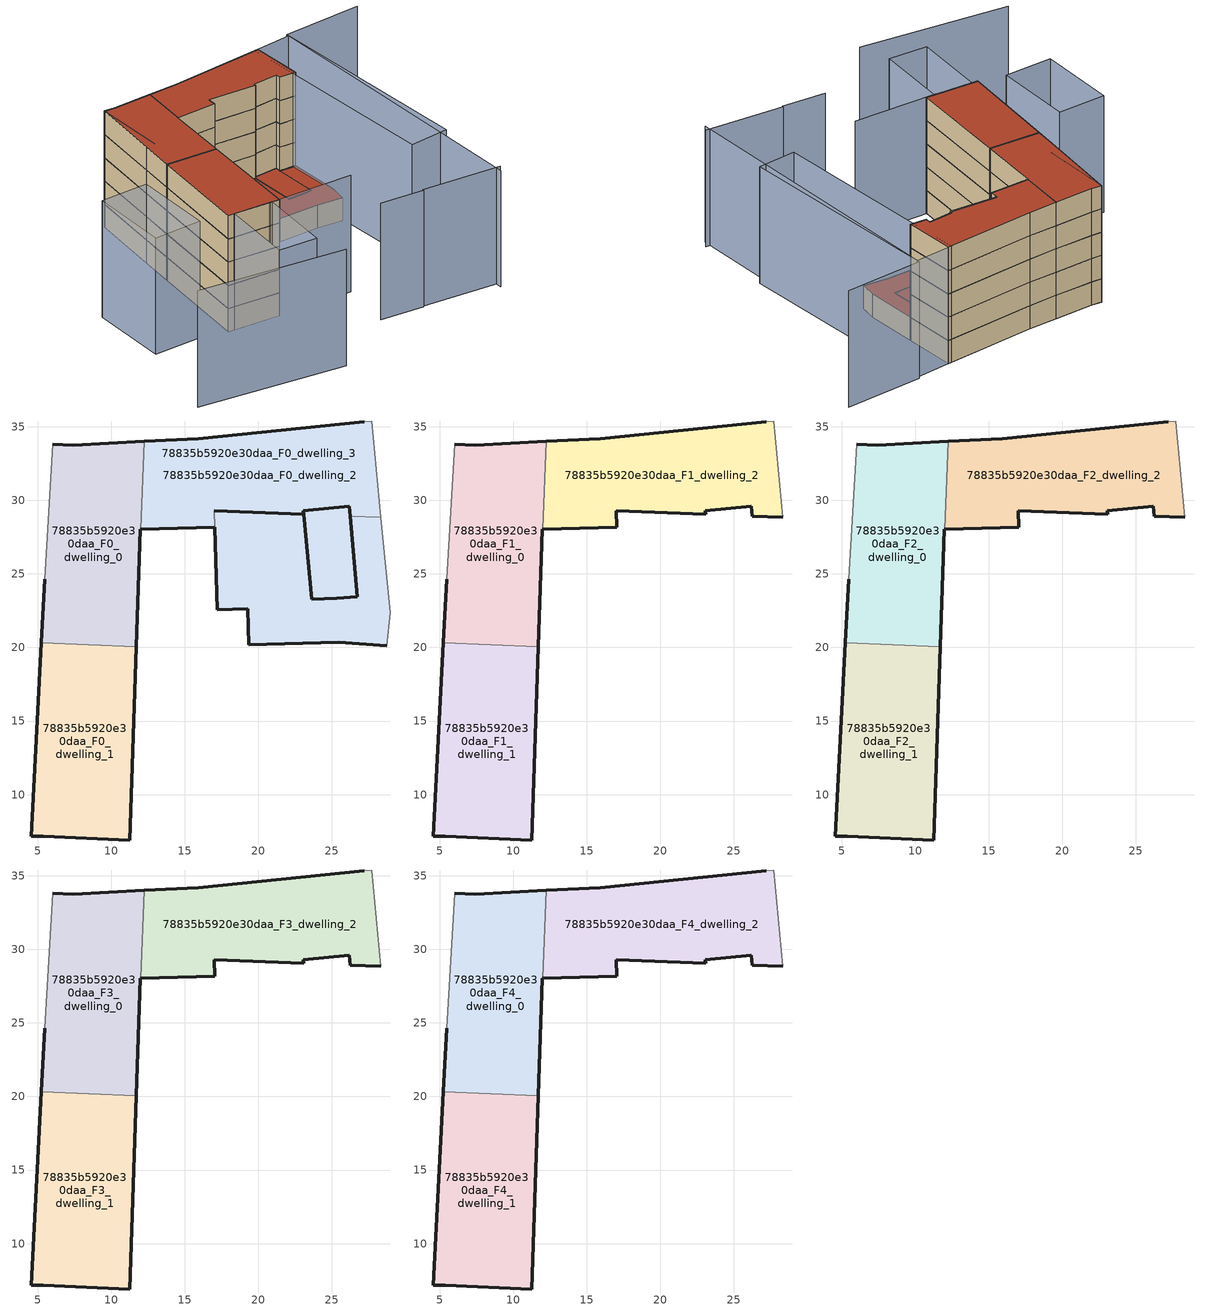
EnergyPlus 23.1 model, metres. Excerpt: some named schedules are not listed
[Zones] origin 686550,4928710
78835b5920e30daa_F0_dwelling_0
 floor ground (EU_floor_Construction): 11.71,20.06 11.97,28.03 12,28.04 12.24,34 7.41,33.75 6.03,33.81 5.48,24.65 5.26,20.32 z0
 wall outside (EU_wall_Construction): 6.03,33.81 7.41,33.75 12.24,34 / 12,28.04 11.97,28.03 11.71,20.06 / 5.26,20.32 5.48,24.65 z0:3
 wall adiabatic (EU_wall_Construction): 5.48,24.65 6.03,33.81 z0:3
 wall to 78835b5920e30daa_F0_dwelling_2 (EU_wall_Construction): 12.24,34 12,28.04 z0:3
 wall to 78835b5920e30daa_F0_dwelling_1 (EU_wall_Construction): 11.71,20.06 5.26,20.32 z0:3
78835b5920e30daa_F0_dwelling_1
 floor ground (EU_floor_Construction): 11.27,6.92 11.71,20.06 5.26,20.32 4.58,7.18 5.37,7.16 z0
 wall outside (EU_wall_Construction): 11.71,20.06 11.27,6.92 5.37,7.16 4.58,7.18 5.26,20.32 z0:3
78835b5920e30daa_F0_dwelling_2
 floor ground (EU_floor_Construction): 28.33,28.84 27.7,35.39 27.19,35.34 15.91,34.19 12.24,34 12,28.04 17.04,28.18 17.01,29.29 23.08,29.05 23.05,29.29 26.18,29.58 26.24,28.92 z0; 28.73,20.12 28.95,22.37 28.33,28.84 26.24,28.92 26.73,23.46 25.34,23.34 23.62,23.26 23.08,29.05 17.01,29.29 17.04,28.18 17.21,22.57 19.29,22.63 19.36,20.17 25.45,20.36 z0; 26.73,23.46 26.24,28.92 26.18,29.58 23.05,29.29 23.08,29.05 23.62,23.26 25.34,23.34 z0
 wall outside (EU_wall_Construction): 12.24,34 15.91,34.19 27.19,35.34 / 26.24,28.92 26.18,29.58 23.05,29.29 23.08,29.05 17.01,29.29 / 17.04,28.18 12,28.04 z0:3
 wall adiabatic (EU_wall_Construction): 27.19,35.34 27.7,35.39 28.33,28.84 z0:3
 wall to 78835b5920e30daa_F0_dwelling_3 (EU_wall_Construction): 28.33,28.84 26.24,28.92 / 17.01,29.29 17.04,28.18 z0:3
 roof outside (EU_floor_Construction): 28.33,28.84 28.95,22.37 28.73,20.12 25.45,20.36 19.36,20.17 19.29,22.63 17.21,22.57 17.04,28.18 17.01,29.29 23.08,29.05 23.62,23.26 25.34,23.34 26.73,23.46 26.24,28.92 z3; 26.18,29.58 26.24,28.92 26.73,23.46 25.34,23.34 23.62,23.26 23.08,29.05 23.05,29.29 z3
78835b5920e30daa_F0_dwelling_3
 floor ground (EU_floor_Construction): 28.33,28.84 27.7,35.39 27.19,35.34 15.91,34.19 12.24,34 12,28.04 17.04,28.18 17.01,29.29 23.08,29.05 23.05,29.29 26.18,29.58 26.24,28.92 z0; 28.73,20.12 28.95,22.37 28.33,28.84 26.24,28.92 26.73,23.46 25.34,23.34 23.62,23.26 23.08,29.05 17.01,29.29 17.04,28.18 17.21,22.57 19.29,22.63 19.36,20.17 25.45,20.36 z0; 26.73,23.46 26.24,28.92 26.18,29.58 23.05,29.29 23.08,29.05 23.62,23.26 25.34,23.34 z0
 wall outside (EU_wall_Construction): 28.73,20.12 25.45,20.36 19.36,20.17 19.29,22.63 17.21,22.57 17.04,28.18 / 17.01,29.29 23.08,29.05 23.62,23.26 25.34,23.34 26.73,23.46 26.24,28.92 z0:3
 wall adiabatic (EU_wall_Construction): 28.33,28.84 28.95,22.37 28.73,20.12 z0:3
 roof outside (EU_roof_Construction): 28.33,28.84 28.95,22.37 28.73,20.12 25.45,20.36 19.36,20.17 19.29,22.63 17.21,22.57 17.04,28.18 17.01,29.29 23.08,29.05 23.62,23.26 25.34,23.34 26.73,23.46 26.24,28.92 z3; 27.7,35.39 28.33,28.84 26.24,28.92 26.18,29.58 23.05,29.29 23.08,29.05 17.01,29.29 17.04,28.18 12,28.04 12.24,34 15.91,34.19 27.19,35.34 z3; 26.18,29.58 26.24,28.92 26.73,23.46 25.34,23.34 23.62,23.26 23.08,29.05 23.05,29.29 z3
78835b5920e30daa_F1_dwelling_0
 floor to 78835b5920e30daa_F0_dwelling_0 (EU_floor_Construction): 11.71,20.06 11.97,28.03 12,28.04 12.24,34 7.41,33.75 6.03,33.81 5.48,24.65 5.26,20.32 z3
 wall outside (EU_wall_Construction): 6.03,33.81 7.41,33.75 12.24,34 / 12,28.04 11.97,28.03 11.71,20.06 / 5.26,20.32 5.48,24.65 z3:6
 wall adiabatic (EU_wall_Construction): 5.48,24.65 6.03,33.81 z3:6
 wall to 78835b5920e30daa_F1_dwelling_2 (EU_wall_Construction): 12.24,34 12,28.04 z3:6
 wall to 78835b5920e30daa_F1_dwelling_1 (EU_wall_Construction): 11.71,20.06 5.26,20.32 z3:6
78835b5920e30daa_F1_dwelling_1
 floor to 78835b5920e30daa_F0_dwelling_1 (EU_floor_Construction): 11.27,6.92 11.71,20.06 5.26,20.32 4.58,7.18 5.37,7.16 z3
 wall outside (EU_wall_Construction): 11.71,20.06 11.27,6.92 5.37,7.16 4.58,7.18 5.26,20.32 z3:6
78835b5920e30daa_F1_dwelling_2
 floor to 78835b5920e30daa_F0_dwelling_2 (EU_floor_Construction): 28.33,28.84 27.7,35.39 27.19,35.34 15.91,34.19 12.24,34 12,28.04 17.04,28.18 17.01,29.29 23.08,29.05 23.05,29.29 26.18,29.58 26.24,28.92 z3
 wall outside (EU_wall_Construction): 12.24,34 15.91,34.19 27.19,35.34 / 28.33,28.84 26.24,28.92 26.18,29.58 23.05,29.29 23.08,29.05 17.01,29.29 17.04,28.18 12,28.04 z3:6
 wall adiabatic (EU_wall_Construction): 27.19,35.34 27.7,35.39 28.33,28.84 z3:6
78835b5920e30daa_F2_dwelling_0
 floor to 78835b5920e30daa_F1_dwelling_0 (EU_floor_Construction): 11.71,20.06 11.97,28.03 12,28.04 12.24,34 7.41,33.75 6.03,33.81 5.48,24.65 5.26,20.32 z6
 wall outside (EU_wall_Construction): 6.03,33.81 7.41,33.75 12.24,34 / 12,28.04 11.97,28.03 11.71,20.06 / 5.26,20.32 5.48,24.65 z6:9
 wall adiabatic (EU_wall_Construction): 5.48,24.65 6.03,33.81 z6:9
 wall to 78835b5920e30daa_F2_dwelling_2 (EU_wall_Construction): 12.24,34 12,28.04 z6:9
 wall to 78835b5920e30daa_F2_dwelling_1 (EU_wall_Construction): 11.71,20.06 5.26,20.32 z6:9
78835b5920e30daa_F2_dwelling_1
 floor to 78835b5920e30daa_F1_dwelling_1 (EU_floor_Construction): 11.27,6.92 11.71,20.06 5.26,20.32 4.58,7.18 5.37,7.16 z6
 wall outside (EU_wall_Construction): 11.71,20.06 11.27,6.92 5.37,7.16 4.58,7.18 5.26,20.32 z6:9
78835b5920e30daa_F2_dwelling_2
 floor to 78835b5920e30daa_F1_dwelling_2 (EU_floor_Construction): 28.33,28.84 27.7,35.39 27.19,35.34 15.91,34.19 12.24,34 12,28.04 17.04,28.18 17.01,29.29 23.08,29.05 23.05,29.29 26.18,29.58 26.24,28.92 z6
 wall outside (EU_wall_Construction): 12.24,34 15.91,34.19 27.19,35.34 / 28.33,28.84 26.24,28.92 26.18,29.58 23.05,29.29 23.08,29.05 17.01,29.29 17.04,28.18 12,28.04 z6:9
 wall adiabatic (EU_wall_Construction): 27.19,35.34 27.7,35.39 28.33,28.84 z6:9
78835b5920e30daa_F3_dwelling_0
 floor to 78835b5920e30daa_F2_dwelling_0 (EU_floor_Construction): 11.71,20.06 11.97,28.03 12,28.04 12.24,34 7.41,33.75 6.03,33.81 5.48,24.65 5.26,20.32 z9
 wall outside (EU_wall_Construction): 6.03,33.81 7.41,33.75 12.24,34 / 12,28.04 11.97,28.03 11.71,20.06 / 5.26,20.32 5.48,24.65 z9:12
 wall adiabatic (EU_wall_Construction): 5.48,24.65 6.03,33.81 z9:12
 wall to 78835b5920e30daa_F3_dwelling_2 (EU_wall_Construction): 12.24,34 12,28.04 z9:12
 wall to 78835b5920e30daa_F3_dwelling_1 (EU_wall_Construction): 11.71,20.06 5.26,20.32 z9:12
78835b5920e30daa_F3_dwelling_1
 floor to 78835b5920e30daa_F2_dwelling_1 (EU_floor_Construction): 11.27,6.92 11.71,20.06 5.26,20.32 4.58,7.18 5.37,7.16 z9
 wall outside (EU_wall_Construction): 11.71,20.06 11.27,6.92 5.37,7.16 4.58,7.18 5.26,20.32 z9:12
78835b5920e30daa_F3_dwelling_2
 floor to 78835b5920e30daa_F2_dwelling_2 (EU_floor_Construction): 28.33,28.84 27.7,35.39 27.19,35.34 15.91,34.19 12.24,34 12,28.04 17.04,28.18 17.01,29.29 23.08,29.05 23.05,29.29 26.18,29.58 26.24,28.92 z9
 wall outside (EU_wall_Construction): 12.24,34 15.91,34.19 27.19,35.34 / 28.33,28.84 26.24,28.92 26.18,29.58 23.05,29.29 23.08,29.05 17.01,29.29 17.04,28.18 12,28.04 z9:12
 wall adiabatic (EU_wall_Construction): 27.19,35.34 27.7,35.39 28.33,28.84 z9:12
78835b5920e30daa_F4_dwelling_0
 floor to 78835b5920e30daa_F3_dwelling_0 (EU_floor_Construction): 11.71,20.06 11.97,28.03 12,28.04 12.24,34 7.41,33.75 6.03,33.81 5.48,24.65 5.26,20.32 z12
 wall outside (EU_wall_Construction): 6.03,33.81 7.41,33.75 12.24,34 / 12,28.04 11.97,28.03 11.71,20.06 / 5.26,20.32 5.48,24.65 z12:15
 wall adiabatic (EU_wall_Construction): 5.48,24.65 6.03,33.81 z12:15
 wall to 78835b5920e30daa_F4_dwelling_2 (EU_wall_Construction): 12.24,34 12,28.04 z12:15
 wall to 78835b5920e30daa_F4_dwelling_1 (EU_wall_Construction): 11.71,20.06 5.26,20.32 z12:15
 roof outside (EU_roof_Construction): 12.24,34 12,28.04 11.97,28.03 11.71,20.06 5.26,20.32 5.48,24.65 6.03,33.81 7.41,33.75 z15
78835b5920e30daa_F4_dwelling_1
 floor to 78835b5920e30daa_F3_dwelling_1 (EU_floor_Construction): 11.27,6.92 11.71,20.06 5.26,20.32 4.58,7.18 5.37,7.16 z12
 wall outside (EU_wall_Construction): 11.71,20.06 11.27,6.92 5.37,7.16 4.58,7.18 5.26,20.32 z12:15
 roof outside (EU_roof_Construction): 11.71,20.06 11.27,6.92 5.37,7.16 4.58,7.18 5.26,20.32 z15
78835b5920e30daa_F4_dwelling_2
 floor to 78835b5920e30daa_F3_dwelling_2 (EU_floor_Construction): 28.33,28.84 27.7,35.39 27.19,35.34 15.91,34.19 12.24,34 12,28.04 17.04,28.18 17.01,29.29 23.08,29.05 23.05,29.29 26.18,29.58 26.24,28.92 z12
 wall outside (EU_wall_Construction): 12.24,34 15.91,34.19 27.19,35.34 / 28.33,28.84 26.24,28.92 26.18,29.58 23.05,29.29 23.08,29.05 17.01,29.29 17.04,28.18 12,28.04 z12:15
 wall adiabatic (EU_wall_Construction): 27.19,35.34 27.7,35.39 28.33,28.84 z12:15
 roof outside (EU_roof_Construction): 27.7,35.39 28.33,28.84 26.24,28.92 26.18,29.58 23.05,29.29 23.08,29.05 17.01,29.29 17.04,28.18 12,28.04 12.24,34 15.91,34.19 27.19,35.34 z15
shading: -7.41,-4.39 11.29,-6.25 / 25.59,-0.22 35.59,-0.86 / 20.07,-0.06 25.59,-0.41 / 10.01,6.97 20.77,6.82 / 35.14,-1.64 32.1,36.18 / 32.1,36.18 42.09,36.98 / 6.03,33.81 6.62,24.73 / 1.27,7.93 -4.8,7.69 / -4.8,7.69 -5.19,17.74 / -5.19,17.74 0.88,17.98 / 0.88,17.98 1.27,7.93 / 5.05,-2.16 5.37,7.16 / 5.37,7.16 10.28,6.99 / 10.28,6.99 9.96,-2.32 / 9.96,-2.32 5.05,-2.16 / 32.16,35.88 35.1,9.12 / 35.1,9.12 30.18,8.58 / 30.18,8.58 27.23,35.34 / 27.23,35.34 32.16,35.88 z0:15
[Building]
EU S2 Campaign: North Axis=0; Terrain=City; Solar Distribution=FullExterior
[Site:Location]
Bologna: Latitude=44.5; Longitude=11.25; Time Zone=1; Elevation=37
[SizingPeriod:WeatherFileDays]
AnnualSizingPeriod: Begin Month=1; Begin Day of Month=1; End Month=12; End Day of Month=31; Day of Week for Start Day=Monday; Use Weather File Daylight Saving Period=No; Use Weather File Rain and Snow Indicators=No
[MATERIAL]
EU_InternalMass_Material: Roughness=MediumRough; Thickness=0.1; Conductivity=1; Density=1800; Specific Heat=900; Thermal Absorptance=0.9; Solar Absorptance=0.7; Visible Absorptance=0.7
[MATERIAL:NOMASS] Roughness=MediumRough; Thermal Absorptance=0.9; Solar Absorptance=0.7; Visible Absorptance=0.7
Name | Thermal Resistance
EU_wall_NoMass | 0.905828
EU_roof_NoMass | 0.37593
EU_floor_NoMass | 0.67114
[CONSTRUCTION]
EU_wall_Construction: EU_wall_NoMass
EU_roof_Construction: EU_roof_NoMass
EU_floor_Construction: EU_floor_NoMass
EU_InternalMass_Construction: EU_InternalMass_Material
[ZONE] Type=1; Multiplier=1; Ceiling Height=autocalculate; Floor Area=autocalculate; Part of Total Floor Area=Yes
Name | Volume
78835b5920e30daa_F0_dwelling_0; 78835b5920e30daa_F1_dwelling_0; 78835b5920e30daa_F2_dwelling_0; 78835b5920e30daa_F3_dwelling_0; 78835b5920e30daa_F4_dwelling_0 | 259.452
78835b5920e30daa_F0_dwelling_1 | 259.433
78835b5920e30daa_F1_dwelling_1; 78835b5920e30daa_F2_dwelling_1; 78835b5920e30daa_F3_dwelling_1; 78835b5920e30daa_F4_dwelling_1 | 259.432
78835b5920e30daa_F0_dwelling_2; 78835b5920e30daa_F0_dwelling_3 | 569.788
78835b5920e30daa_F1_dwelling_2; 78835b5920e30daa_F2_dwelling_2; 78835b5920e30daa_F3_dwelling_2; 78835b5920e30daa_F4_dwelling_2 | 275.422
[INTERNALMASS] Construction=EU_InternalMass_Construction
Name | Zone or ZoneList | Surface Area
78835b5920e30daa_F0_dwelling_0_EU_InternalMass | 78835b5920e30daa_F0_dwelling_0 | 86.4829
78835b5920e30daa_F0_dwelling_1_EU_InternalMass | 78835b5920e30daa_F0_dwelling_1 | 86.4769
78835b5920e30daa_F0_dwelling_2_EU_InternalMass | 78835b5920e30daa_F0_dwelling_2 | 91.8095
78835b5920e30daa_F0_dwelling_3_EU_InternalMass | 78835b5920e30daa_F0_dwelling_3 | 78.9818
78835b5920e30daa_F1_dwelling_0_EU_InternalMass | 78835b5920e30daa_F1_dwelling_0 | 208.367
78835b5920e30daa_F1_dwelling_1_EU_InternalMass | 78835b5920e30daa_F1_dwelling_1 | 67.6889
78835b5920e30daa_F1_dwelling_2_EU_InternalMass | 78835b5920e30daa_F1_dwelling_2 | 67.6932
78835b5920e30daa_F2_dwelling_0_EU_InternalMass | 78835b5920e30daa_F2_dwelling_0 | 208.367
78835b5920e30daa_F2_dwelling_1_EU_InternalMass | 78835b5920e30daa_F2_dwelling_1 | 67.6889
78835b5920e30daa_F2_dwelling_2_EU_InternalMass | 78835b5920e30daa_F2_dwelling_2 | 67.6932
78835b5920e30daa_F3_dwelling_0_EU_InternalMass | 78835b5920e30daa_F3_dwelling_0 | 208.367
78835b5920e30daa_F3_dwelling_1_EU_InternalMass | 78835b5920e30daa_F3_dwelling_1 | 67.6889
78835b5920e30daa_F3_dwelling_2_EU_InternalMass | 78835b5920e30daa_F3_dwelling_2 | 67.6932
78835b5920e30daa_F4_dwelling_0_EU_InternalMass | 78835b5920e30daa_F4_dwelling_0 | 208.367
78835b5920e30daa_F4_dwelling_1_EU_InternalMass | 78835b5920e30daa_F4_dwelling_1 | 67.6889
78835b5920e30daa_F4_dwelling_2_EU_InternalMass | 78835b5920e30daa_F4_dwelling_2 | 67.6932
[OTHEREQUIPMENT] Fuel Type=Electricity; Design Level Calculation Method=Watts/Area; Power per Zone Floor Area=1; Fraction Latent=0; Fraction Radiant=0; Fraction Lost=0; Carbon Dioxide Generation Rate=0; EndUse Subcategory=EU_Step8_InternalGains
Name | Zone or ZoneList or Space or SpaceList | Schedule
EU_Step8_InternalGain_78835b5920e30daa_F0_dwelling_0_f000 | 78835b5920e30daa_F0_dwelling_0 | EU_Step8_GainSchedule_78835b5920e30daa_F0_dwelling_0_f000
EU_Step8_InternalGain_78835b5920e30daa_F0_dwelling_1_f000 | 78835b5920e30daa_F0_dwelling_1 | EU_Step8_GainSchedule_78835b5920e30daa_F0_dwelling_1_f000
EU_Step8_InternalGain_78835b5920e30daa_F0_dwelling_2_f000 | 78835b5920e30daa_F0_dwelling_2 | EU_Step8_GainSchedule_78835b5920e30daa_F0_dwelling_2_f000
EU_Step8_InternalGain_78835b5920e30daa_F0_dwelling_3_f000 | 78835b5920e30daa_F0_dwelling_3 | EU_Step8_GainSchedule_78835b5920e30daa_F0_dwelling_3_f000
EU_Step8_InternalGain_78835b5920e30daa_F1_dwelling_0_f000 | 78835b5920e30daa_F1_dwelling_0 | EU_Step8_GainSchedule_78835b5920e30daa_F1_dwelling_0_f000
EU_Step8_InternalGain_78835b5920e30daa_F1_dwelling_1_f000 | 78835b5920e30daa_F1_dwelling_1 | EU_Step8_GainSchedule_78835b5920e30daa_F1_dwelling_1_f000
EU_Step8_InternalGain_78835b5920e30daa_F1_dwelling_2_f000 | 78835b5920e30daa_F1_dwelling_2 | EU_Step8_GainSchedule_78835b5920e30daa_F1_dwelling_2_f000
EU_Step8_InternalGain_78835b5920e30daa_F2_dwelling_0_f000 | 78835b5920e30daa_F2_dwelling_0 | EU_Step8_GainSchedule_78835b5920e30daa_F2_dwelling_0_f000
EU_Step8_InternalGain_78835b5920e30daa_F2_dwelling_1_f000 | 78835b5920e30daa_F2_dwelling_1 | EU_Step8_GainSchedule_78835b5920e30daa_F2_dwelling_1_f000
EU_Step8_InternalGain_78835b5920e30daa_F2_dwelling_2_f000 | 78835b5920e30daa_F2_dwelling_2 | EU_Step8_GainSchedule_78835b5920e30daa_F2_dwelling_2_f000
EU_Step8_InternalGain_78835b5920e30daa_F3_dwelling_0_f000 | 78835b5920e30daa_F3_dwelling_0 | EU_Step8_GainSchedule_78835b5920e30daa_F3_dwelling_0_f000
EU_Step8_InternalGain_78835b5920e30daa_F3_dwelling_1_f000 | 78835b5920e30daa_F3_dwelling_1 | EU_Step8_GainSchedule_78835b5920e30daa_F3_dwelling_1_f000
EU_Step8_InternalGain_78835b5920e30daa_F3_dwelling_2_f000 | 78835b5920e30daa_F3_dwelling_2 | EU_Step8_GainSchedule_78835b5920e30daa_F3_dwelling_2_f000
EU_Step8_InternalGain_78835b5920e30daa_F4_dwelling_0_f000 | 78835b5920e30daa_F4_dwelling_0 | EU_Step8_GainSchedule_78835b5920e30daa_F4_dwelling_0_f000
EU_Step8_InternalGain_78835b5920e30daa_F4_dwelling_1_f000 | 78835b5920e30daa_F4_dwelling_1 | EU_Step8_GainSchedule_78835b5920e30daa_F4_dwelling_1_f000
EU_Step8_InternalGain_78835b5920e30daa_F4_dwelling_2_f000 | 78835b5920e30daa_F4_dwelling_2 | EU_Step8_GainSchedule_78835b5920e30daa_F4_dwelling_2_f000
[ZONEVENTILATION:DESIGNFLOWRATE] Schedule=EU_AlwaysOn; Design Flow Rate Calculation Method=AirChanges/Hour; Air Changes per Hour=0.73129; Ventilation Type=Natural; Fan Pressure Rise=0; Fan Total Efficiency=1; Constant Term Coefficient=1; Temperature Term Coefficient=0; Velocity Term Coefficient=0; Velocity Squared Term Coefficient=0; Minimum Indoor Temperature=-100; Maximum Indoor Temperature=100; Delta Temperature=-100; Minimum Outdoor Temperature=-100; Maximum Outdoor Temperature=100; Maximum Wind Speed=40
Name | Zone or ZoneList or Space or SpaceList
EU_ConstantAir_78835b5920e30daa_F0_dwelling_0 | 78835b5920e30daa_F0_dwelling_0
EU_ConstantAir_78835b5920e30daa_F0_dwelling_1 | 78835b5920e30daa_F0_dwelling_1
EU_ConstantAir_78835b5920e30daa_F0_dwelling_2 | 78835b5920e30daa_F0_dwelling_2
EU_ConstantAir_78835b5920e30daa_F0_dwelling_3 | 78835b5920e30daa_F0_dwelling_3
EU_ConstantAir_78835b5920e30daa_F1_dwelling_0 | 78835b5920e30daa_F1_dwelling_0
EU_ConstantAir_78835b5920e30daa_F1_dwelling_1 | 78835b5920e30daa_F1_dwelling_1
EU_ConstantAir_78835b5920e30daa_F1_dwelling_2 | 78835b5920e30daa_F1_dwelling_2
EU_ConstantAir_78835b5920e30daa_F2_dwelling_0 | 78835b5920e30daa_F2_dwelling_0
EU_ConstantAir_78835b5920e30daa_F2_dwelling_1 | 78835b5920e30daa_F2_dwelling_1
EU_ConstantAir_78835b5920e30daa_F2_dwelling_2 | 78835b5920e30daa_F2_dwelling_2
EU_ConstantAir_78835b5920e30daa_F3_dwelling_0 | 78835b5920e30daa_F3_dwelling_0
EU_ConstantAir_78835b5920e30daa_F3_dwelling_1 | 78835b5920e30daa_F3_dwelling_1
EU_ConstantAir_78835b5920e30daa_F3_dwelling_2 | 78835b5920e30daa_F3_dwelling_2
EU_ConstantAir_78835b5920e30daa_F4_dwelling_0 | 78835b5920e30daa_F4_dwelling_0
EU_ConstantAir_78835b5920e30daa_F4_dwelling_1 | 78835b5920e30daa_F4_dwelling_1
EU_ConstantAir_78835b5920e30daa_F4_dwelling_2 | 78835b5920e30daa_F4_dwelling_2
[HVACTEMPLATE:THERMOSTAT] Constant Heating Setpoint=20; Constant Cooling Setpoint=50
EU_HeatOnly_78835b5920e30daa_F0_dwelling_0; EU_HeatOnly_78835b5920e30daa_F0_dwelling_1; EU_HeatOnly_78835b5920e30daa_F0_dwelling_2; EU_HeatOnly_78835b5920e30daa_F0_dwelling_3; EU_HeatOnly_78835b5920e30daa_F1_dwelling_0; EU_HeatOnly_78835b5920e30daa_F1_dwelling_1; EU_HeatOnly_78835b5920e30daa_F1_dwelling_2; EU_HeatOnly_78835b5920e30daa_F2_dwelling_0; EU_HeatOnly_78835b5920e30daa_F2_dwelling_1; EU_HeatOnly_78835b5920e30daa_F2_dwelling_2
